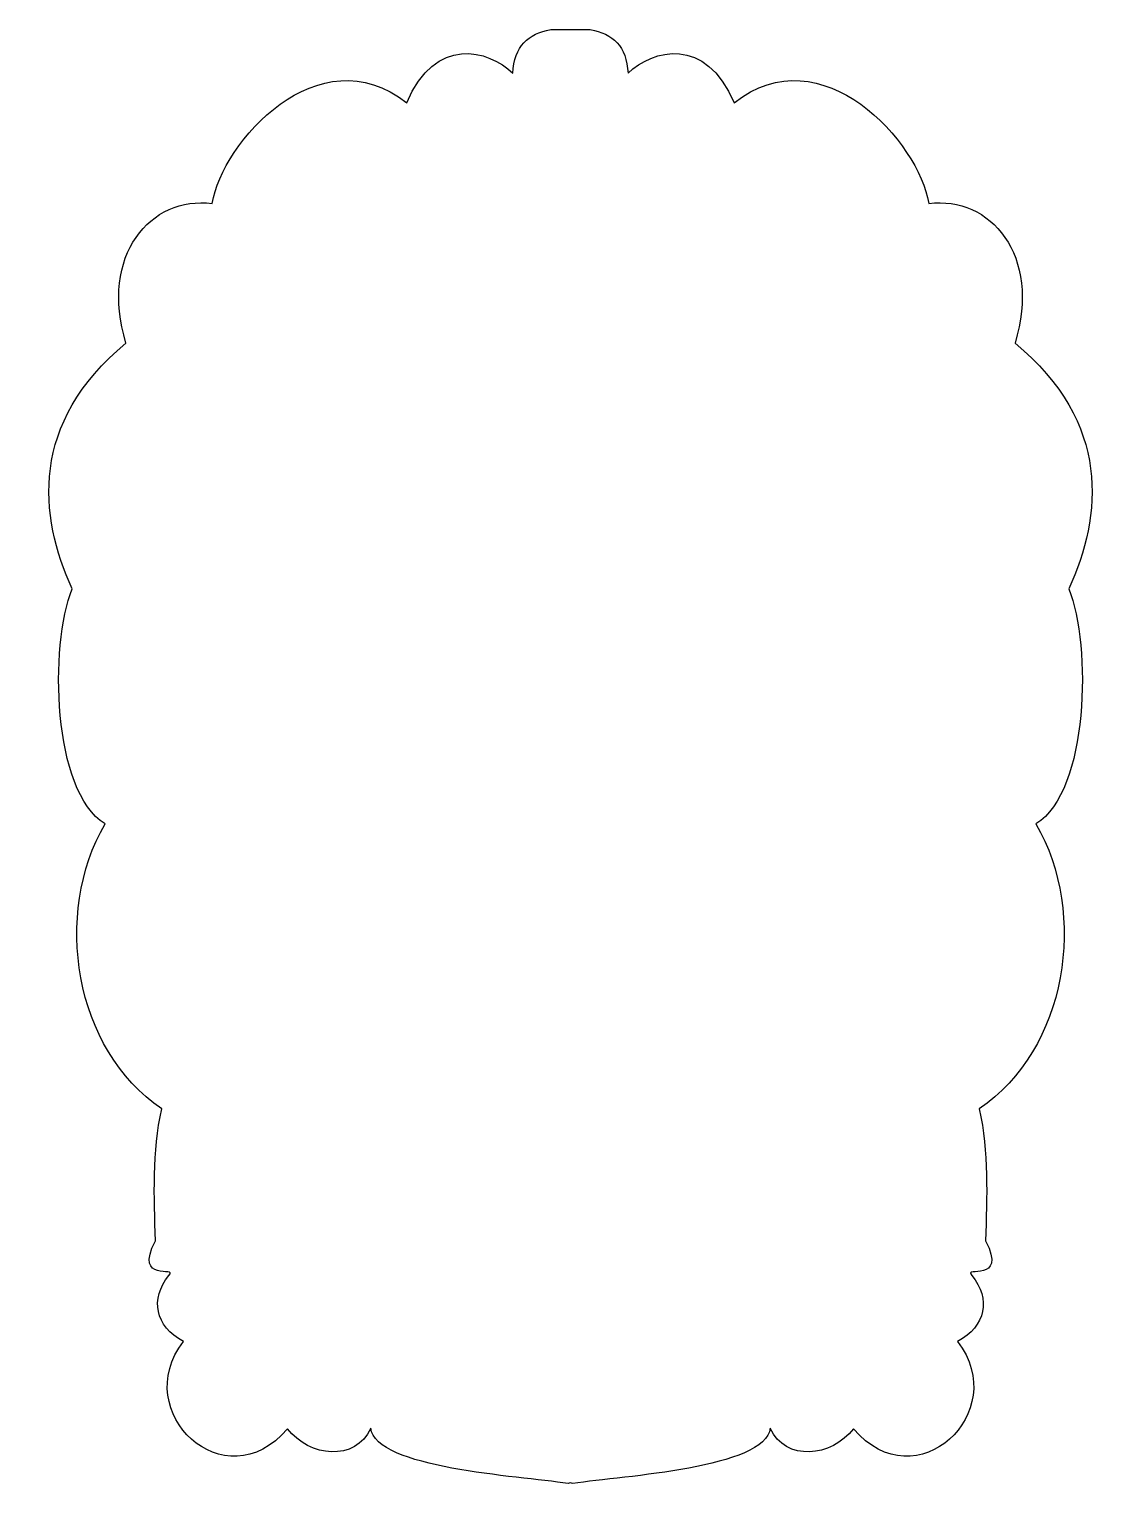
# Model space of a CAD drawing. Header units: centimetres. Extents: x 2.05 to 6.52, y -1 to 5.1.
import ezdxf

# ---------------------------------------------------------------- set-up
doc = ezdxf.new("R2010")
doc.units = ezdxf.units.CM
doc.header["$MEASUREMENT"] = 0
doc.layers.add('Layer 1', color=7, linetype='Continuous')

msp = doc.modelspace()

# ---------------------------------------------------------------- linework, layer by layer
at = {"layer": 'Layer 1', "color": 216}
msp.add_open_spline([(4.20383, 5.0951), (4.11075, 5.07794), (4.05261, 5.02531), (4.04673, 4.91403), (4.04673, 4.91403), (3.94576, 5.01213), (3.72648, 5.0706), (3.60769, 4.79166), (3.60769, 4.79166), (3.2453, 5.07879), (2.84214, 4.62671), (2.80319, 4.37494), (2.80319, 4.37494), (2.54868, 4.40738), (2.33537, 4.16171), (2.446, 3.79699), (2.446, 3.79699), (2.04652, 3.466), (2.08497, 3.08452), (2.22358, 2.78), (2.22358, 2.78), (2.12936, 2.54514), (2.14019, 1.94277), (2.35918, 1.80766), (2.35918, 1.80766), (2.14472, 1.43569), (2.2293, 0.87387), (2.594, 0.62861), (2.594, 0.62861), (2.5529, 0.4499), (2.56357, 0.26527), (2.56754, 0.08291), (2.56754, 0.08291), (2.47681, -0.09672), (2.66328, -0.01891), (2.62376, -0.06096), (2.62376, -0.06096), (2.54466, -0.15832), (2.56613, -0.27053), (2.68412, -0.33464), (2.68412, -0.33464), (2.45766, -0.62525), (2.85478, -1.00045), (3.11489, -0.69513), (3.11489, -0.69513), (3.20434, -0.81323), (3.39666, -0.83247), (3.45885, -0.69265), (3.45885, -0.69265), (3.48071, -0.85881), (4.0614, -0.89007), (4.27575, -0.92168), (4.27575, -0.92168), (4.27889, -0.92091), (4.2825, -0.91979), (4.28567, -0.9192), (4.28567, -0.9192), (4.28884, -0.9198), (4.29162, -0.92091), (4.29477, -0.92168), (4.29477, -0.92168), (4.50912, -0.89007), (5.09064, -0.85881), (5.1125, -0.69265), (5.1125, -0.69265), (5.17469, -0.83247), (5.36701, -0.81323), (5.45646, -0.69513), (5.45646, -0.69513), (5.71657, -1.00045), (6.11369, -0.62525), (5.88723, -0.33464), (5.88723, -0.33464), (6.00521, -0.27053), (6.02586, -0.15832), (5.94676, -0.06096), (5.94676, -0.06096), (5.90725, -0.01891), (6.09454, -0.09672), (6.00381, 0.08291), (6.00381, 0.08291), (6.00778, 0.26527), (6.01845, 0.44991), (5.97735, 0.62861), (5.97735, 0.62861), (6.34205, 0.87387), (6.42663, 1.43569), (6.21217, 1.80766), (6.21217, 1.80766), (6.43116, 1.94278), (6.44199, 2.54515), (6.34777, 2.78), (6.34777, 2.78), (6.48639, 3.08452), (6.52483, 3.466), (6.12535, 3.79699), (6.12535, 3.79699), (6.23598, 4.16171), (6.02267, 4.40738), (5.76816, 4.37494), (5.76816, 4.37494), (5.72922, 4.6267), (5.32522, 5.07879), (4.96283, 4.79166), (4.96283, 4.79166), (4.84404, 5.0706), (4.62476, 5.01213), (4.52379, 4.91403), (4.52379, 4.91403), (4.51791, 5.02531), (4.4606, 5.07794), (4.36752, 5.0951), (4.36752, 5.0951), (4.36752, 5.0951), (4.29476, 5.0951), (4.29476, 5.0951), (4.29476, 5.0951), (4.29476, 5.0951), (4.27657, 5.0951), (4.27657, 5.0951), (4.27657, 5.0951), (4.27657, 5.0951), (4.20381, 5.0951), (4.20381, 5.0951), (4.20381, 5.0951), (4.20381, 5.0951), (4.20383, 5.0951), (4.20383, 5.0951)], degree=3, knots=[0, 0, 0, 0, 0.030303, 0.030303, 0.030303, 0.030303, 0.0606061, 0.0606061, 0.0606061, 0.0606061, 0.0909091, 0.0909091, 0.0909091, 0.0909091, 0.1212121, 0.1212121, 0.1212121, 0.1212121, 0.1515152, 0.1515152, 0.1515152, 0.1515152, 0.1818182, 0.1818182, 0.1818182, 0.1818182, 0.2121212, 0.2121212, 0.2121212, 0.2121212, 0.2424242, 0.2424242, 0.2424242, 0.2424242, 0.2727273, 0.2727273, 0.2727273, 0.2727273, 0.3030303, 0.3030303, 0.3030303, 0.3030303, 0.3333333, 0.3333333, 0.3333333, 0.3333333, 0.3636364, 0.3636364, 0.3636364, 0.3636364, 0.3939394, 0.3939394, 0.3939394, 0.3939394, 0.4242424, 0.4242424, 0.4242424, 0.4242424, 0.4545455, 0.4545455, 0.4545455, 0.4545455, 0.4848485, 0.4848485, 0.4848485, 0.4848485, 0.5151515, 0.5151515, 0.5151515, 0.5151515, 0.5454545, 0.5454545, 0.5454545, 0.5454545, 0.5757576, 0.5757576, 0.5757576, 0.5757576, 0.6060606, 0.6060606, 0.6060606, 0.6060606, 0.6363636, 0.6363636, 0.6363636, 0.6363636, 0.6666667, 0.6666667, 0.6666667, 0.6666667, 0.6969697, 0.6969697, 0.6969697, 0.6969697, 0.7272727, 0.7272727, 0.7272727, 0.7272727, 0.7575758, 0.7575758, 0.7575758, 0.7575758, 0.7878788, 0.7878788, 0.7878788, 0.7878788, 0.8181818, 0.8181818, 0.8181818, 0.8181818, 0.8484848, 0.8484848, 0.8484848, 0.8484848, 0.8787879, 0.8787879, 0.8787879, 0.8787879, 0.9090909, 0.9090909, 0.9090909, 0.9090909, 0.9393939, 0.9393939, 0.9393939, 0.9393939, 1, 1, 1, 1], dxfattribs=at)

doc.saveas('drawing.dxf')
